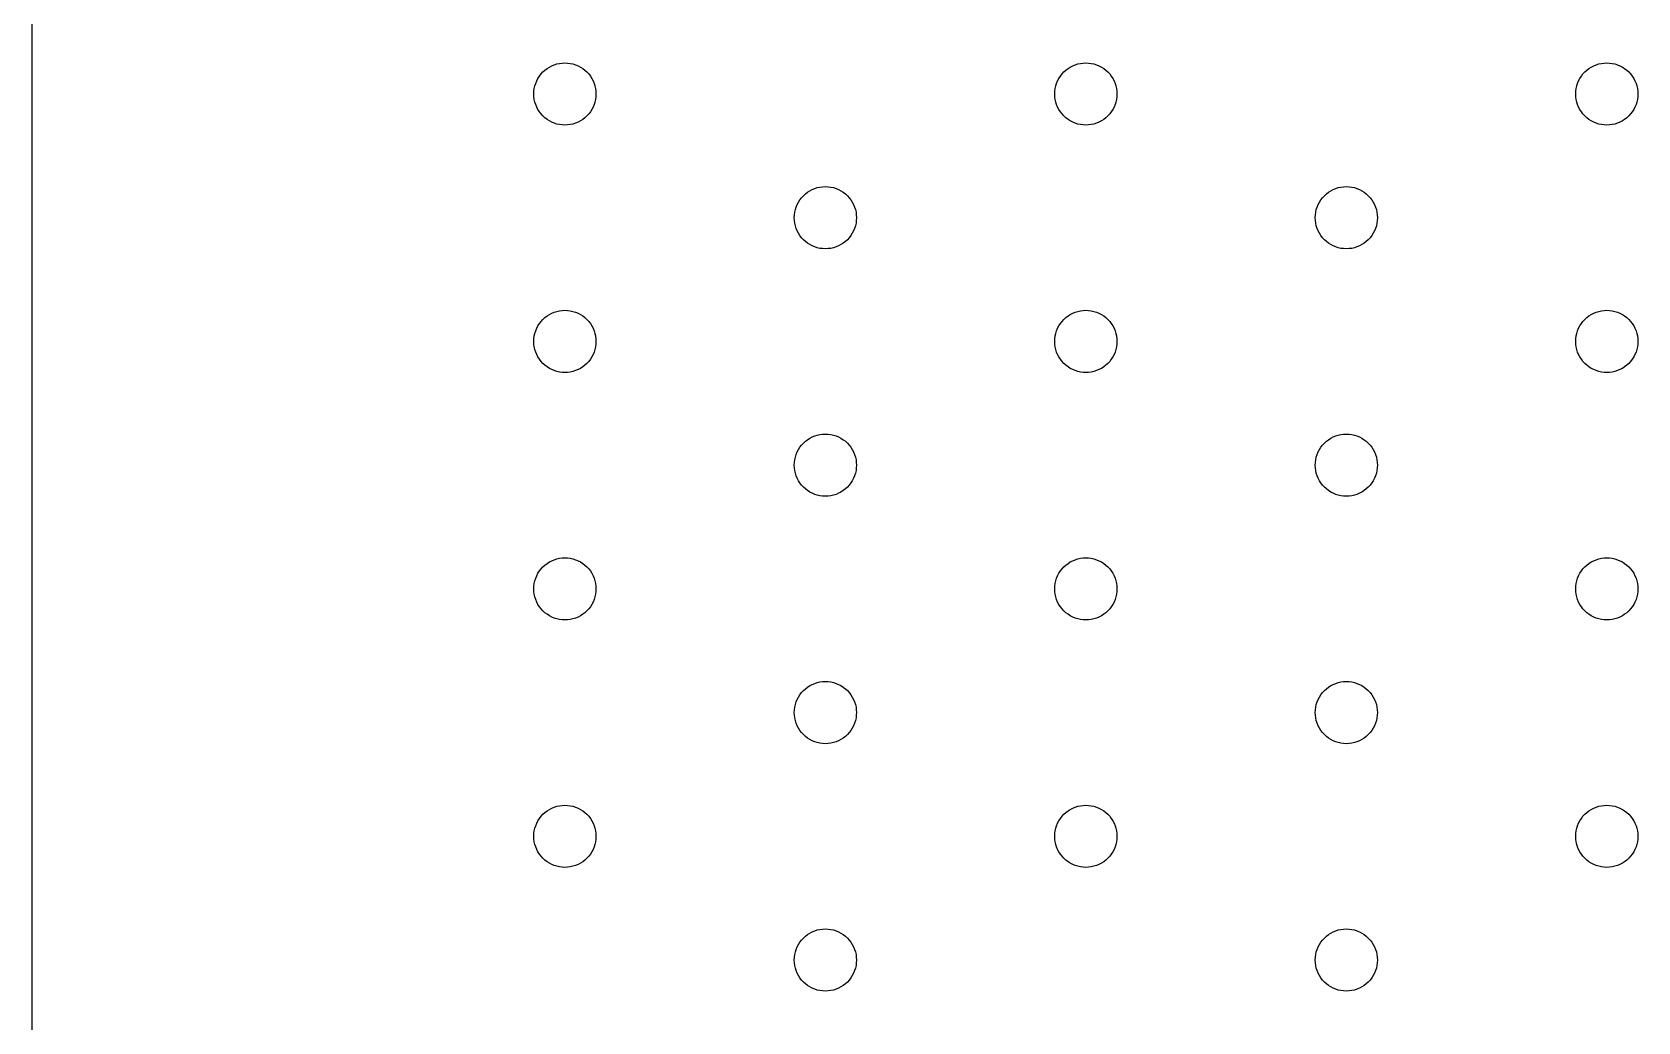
# Model space of a CAD drawing. Header units: millimetres. Extents: x 42 to 3058, y 353 to 2599.
# Drawn here: x 2550 to 2767, y 659.2 to 793 of the extents above; entities that cross this region are included whole.
import ezdxf

# ---------------------------------------------------------------- set-up
doc = ezdxf.new("R2010")
doc.units = ezdxf.units.MM
doc.layers.add('DRAWING', color=7, linetype='Continuous')

msp = doc.modelspace()

# ---------------------------------------------------------------- linework, layer by layer
at = {"layer": 'DRAWING', "linetype": 'CONTINUOUS', "true_color": 0x111111}
msp.add_line((2550, 500), (2550, 1930), dxfattribs=at)
for points in [[(2626.2, 784.6), (2626.18, 784.23), (2626.14, 783.87), (2626.06, 783.51), (2625.95, 783.16), (2625.81, 782.82), (2625.64, 782.5), (2625.44, 782.19), (2625.22, 781.9), (2624.97, 781.63), (2624.7, 781.38), (2624.41, 781.16), (2624.1, 780.96), (2623.77, 780.79), (2623.44, 780.65), (2623.09, 780.54), (2622.73, 780.46), (2622.37, 780.41), (2622, 780.4), (2621.63, 780.41), (2621.27, 780.46), (2620.91, 780.54), (2620.56, 780.65), (2620.23, 780.79), (2619.9, 780.96), (2619.59, 781.16), (2619.3, 781.38), (2619.03, 781.63), (2618.78, 781.9), (2618.56, 782.19), (2618.36, 782.5), (2618.19, 782.82), (2618.05, 783.16), (2617.94, 783.51), (2617.86, 783.87), (2617.82, 784.23), (2617.8, 784.6), (2617.82, 784.96), (2617.86, 785.33), (2617.94, 785.68), (2618.05, 786.03), (2618.19, 786.37), (2618.36, 786.7), (2618.56, 787), (2618.78, 787.3), (2619.03, 787.57), (2619.3, 787.81), (2619.59, 788.04), (2619.9, 788.23), (2620.23, 788.4), (2620.56, 788.54), (2620.91, 788.65), (2621.27, 788.73), (2621.63, 788.78), (2622, 788.8), (2622.37, 788.78), (2622.73, 788.73), (2623.09, 788.65), (2623.44, 788.54), (2623.77, 788.4), (2624.1, 788.23), (2624.41, 788.04), (2624.7, 787.81), (2624.97, 787.57), (2625.22, 787.3), (2625.44, 787), (2625.64, 786.7), (2625.81, 786.37), (2625.95, 786.03), (2626.06, 785.68), (2626.14, 785.33), (2626.18, 784.96), (2626.2, 784.6)], [(2696.6, 784.6), (2696.58, 784.23), (2696.54, 783.87), (2696.46, 783.51), (2696.35, 783.16), (2696.21, 782.82), (2696.04, 782.5), (2695.84, 782.19), (2695.62, 781.9), (2695.37, 781.63), (2695.1, 781.38), (2694.81, 781.16), (2694.5, 780.96), (2694.17, 780.79), (2693.84, 780.65), (2693.49, 780.54), (2693.13, 780.46), (2692.77, 780.41), (2692.4, 780.4), (2692.03, 780.41), (2691.67, 780.46), (2691.31, 780.54), (2690.96, 780.65), (2690.63, 780.79), (2690.3, 780.96), (2689.99, 781.16), (2689.7, 781.38), (2689.43, 781.63), (2689.18, 781.9), (2688.96, 782.19), (2688.76, 782.5), (2688.59, 782.82), (2688.45, 783.16), (2688.34, 783.51), (2688.26, 783.87), (2688.22, 784.23), (2688.2, 784.6), (2688.22, 784.96), (2688.26, 785.33), (2688.34, 785.68), (2688.45, 786.03), (2688.59, 786.37), (2688.76, 786.7), (2688.96, 787), (2689.18, 787.3), (2689.43, 787.57), (2689.7, 787.81), (2689.99, 788.04), (2690.3, 788.23), (2690.63, 788.4), (2690.96, 788.54), (2691.31, 788.65), (2691.67, 788.73), (2692.03, 788.78), (2692.4, 788.8), (2692.77, 788.78), (2693.13, 788.73), (2693.49, 788.65), (2693.84, 788.54), (2694.17, 788.4), (2694.5, 788.23), (2694.81, 788.04), (2695.1, 787.81), (2695.37, 787.57), (2695.62, 787.3), (2695.84, 787), (2696.04, 786.7), (2696.21, 786.37), (2696.35, 786.03), (2696.46, 785.68), (2696.54, 785.33), (2696.58, 784.96), (2696.6, 784.6)], [(2767, 784.6), (2766.98, 784.23), (2766.94, 783.87), (2766.86, 783.51), (2766.75, 783.16), (2766.61, 782.82), (2766.44, 782.5), (2766.24, 782.19), (2766.02, 781.9), (2765.77, 781.63), (2765.5, 781.38), (2765.21, 781.16), (2764.9, 780.96), (2764.57, 780.79), (2764.24, 780.65), (2763.89, 780.54), (2763.53, 780.46), (2763.17, 780.41), (2762.8, 780.4), (2762.43, 780.41), (2762.07, 780.46), (2761.71, 780.54), (2761.36, 780.65), (2761.03, 780.79), (2760.7, 780.96), (2760.39, 781.16), (2760.1, 781.38), (2759.83, 781.63), (2759.58, 781.9), (2759.36, 782.19), (2759.16, 782.5), (2758.99, 782.82), (2758.85, 783.16), (2758.74, 783.51), (2758.66, 783.87), (2758.62, 784.23), (2758.6, 784.6), (2758.62, 784.96), (2758.66, 785.33), (2758.74, 785.68), (2758.85, 786.03), (2758.99, 786.37), (2759.16, 786.7), (2759.36, 787), (2759.58, 787.3), (2759.83, 787.57), (2760.1, 787.81), (2760.39, 788.04), (2760.7, 788.23), (2761.03, 788.4), (2761.36, 788.54), (2761.71, 788.65), (2762.07, 788.73), (2762.43, 788.78), (2762.8, 788.8), (2763.17, 788.78), (2763.53, 788.73), (2763.89, 788.65), (2764.24, 788.54), (2764.57, 788.4), (2764.9, 788.23), (2765.21, 788.04), (2765.5, 787.81), (2765.77, 787.57), (2766.02, 787.3), (2766.24, 787), (2766.44, 786.7), (2766.61, 786.37), (2766.75, 786.03), (2766.86, 785.68), (2766.94, 785.33), (2766.98, 784.96), (2767, 784.6)], [(2661.4, 767.88), (2661.38, 767.51), (2661.34, 767.15), (2661.26, 766.79), (2661.15, 766.44), (2661.01, 766.11), (2660.84, 765.78), (2660.64, 765.47), (2660.42, 765.18), (2660.17, 764.91), (2659.9, 764.66), (2659.61, 764.44), (2659.3, 764.24), (2658.97, 764.07), (2658.64, 763.93), (2658.29, 763.82), (2657.93, 763.74), (2657.57, 763.7), (2657.2, 763.68), (2656.83, 763.7), (2656.47, 763.74), (2656.11, 763.82), (2655.76, 763.93), (2655.43, 764.07), (2655.1, 764.24), (2654.79, 764.44), (2654.5, 764.66), (2654.23, 764.91), (2653.98, 765.18), (2653.76, 765.47), (2653.56, 765.78), (2653.39, 766.11), (2653.25, 766.44), (2653.14, 766.79), (2653.06, 767.15), (2653.02, 767.51), (2653, 767.88), (2653.02, 768.25), (2653.06, 768.61), (2653.14, 768.97), (2653.25, 769.32), (2653.39, 769.66), (2653.56, 769.98), (2653.76, 770.29), (2653.98, 770.58), (2654.23, 770.85), (2654.5, 771.1), (2654.79, 771.32), (2655.1, 771.52), (2655.43, 771.69), (2655.76, 771.83), (2656.11, 771.94), (2656.47, 772.02), (2656.83, 772.06), (2657.2, 772.08), (2657.57, 772.06), (2657.93, 772.02), (2658.29, 771.94), (2658.64, 771.83), (2658.97, 771.69), (2659.3, 771.52), (2659.61, 771.32), (2659.9, 771.1), (2660.17, 770.85), (2660.42, 770.58), (2660.64, 770.29), (2660.84, 769.98), (2661.01, 769.66), (2661.15, 769.32), (2661.26, 768.97), (2661.34, 768.61), (2661.38, 768.25), (2661.4, 767.88)], [(2731.8, 767.88), (2731.78, 767.51), (2731.74, 767.15), (2731.66, 766.79), (2731.55, 766.44), (2731.41, 766.11), (2731.24, 765.78), (2731.04, 765.47), (2730.82, 765.18), (2730.57, 764.91), (2730.3, 764.66), (2730.01, 764.44), (2729.7, 764.24), (2729.37, 764.07), (2729.04, 763.93), (2728.69, 763.82), (2728.33, 763.74), (2727.97, 763.7), (2727.6, 763.68), (2727.23, 763.7), (2726.87, 763.74), (2726.51, 763.82), (2726.16, 763.93), (2725.83, 764.07), (2725.5, 764.24), (2725.19, 764.44), (2724.9, 764.66), (2724.63, 764.91), (2724.38, 765.18), (2724.16, 765.47), (2723.96, 765.78), (2723.79, 766.11), (2723.65, 766.44), (2723.54, 766.79), (2723.46, 767.15), (2723.42, 767.51), (2723.4, 767.88), (2723.42, 768.25), (2723.46, 768.61), (2723.54, 768.97), (2723.65, 769.32), (2723.79, 769.66), (2723.96, 769.98), (2724.16, 770.29), (2724.38, 770.58), (2724.63, 770.85), (2724.9, 771.1), (2725.19, 771.32), (2725.5, 771.52), (2725.83, 771.69), (2726.16, 771.83), (2726.51, 771.94), (2726.87, 772.02), (2727.23, 772.06), (2727.6, 772.08), (2727.97, 772.06), (2728.33, 772.02), (2728.69, 771.94), (2729.04, 771.83), (2729.37, 771.69), (2729.7, 771.52), (2730.01, 771.32), (2730.3, 771.1), (2730.57, 770.85), (2730.82, 770.58), (2731.04, 770.29), (2731.24, 769.98), (2731.41, 769.66), (2731.55, 769.32), (2731.66, 768.97), (2731.74, 768.61), (2731.78, 768.25), (2731.8, 767.88)], [(2626.2, 751.17), (2626.18, 750.8), (2626.14, 750.44), (2626.06, 750.08), (2625.95, 749.73), (2625.81, 749.39), (2625.64, 749.07), (2625.44, 748.76), (2625.22, 748.47), (2624.97, 748.2), (2624.7, 747.95), (2624.41, 747.73), (2624.1, 747.53), (2623.77, 747.36), (2623.44, 747.22), (2623.09, 747.11), (2622.73, 747.03), (2622.37, 746.98), (2622, 746.97), (2621.63, 746.98), (2621.27, 747.03), (2620.91, 747.11), (2620.56, 747.22), (2620.23, 747.36), (2619.9, 747.53), (2619.59, 747.73), (2619.3, 747.95), (2619.03, 748.2), (2618.78, 748.47), (2618.56, 748.76), (2618.36, 749.07), (2618.19, 749.39), (2618.05, 749.73), (2617.94, 750.08), (2617.86, 750.44), (2617.82, 750.8), (2617.8, 751.17), (2617.82, 751.53), (2617.86, 751.9), (2617.94, 752.25), (2618.05, 752.6), (2618.19, 752.94), (2618.36, 753.27), (2618.56, 753.58), (2618.78, 753.87), (2619.03, 754.14), (2619.3, 754.38), (2619.59, 754.61), (2619.9, 754.8), (2620.23, 754.97), (2620.56, 755.11), (2620.91, 755.22), (2621.27, 755.3), (2621.63, 755.35), (2622, 755.37), (2622.37, 755.35), (2622.73, 755.3), (2623.09, 755.22), (2623.44, 755.11), (2623.77, 754.97), (2624.1, 754.8), (2624.41, 754.61), (2624.7, 754.38), (2624.97, 754.14), (2625.22, 753.87), (2625.44, 753.58), (2625.64, 753.27), (2625.81, 752.94), (2625.95, 752.6), (2626.06, 752.25), (2626.14, 751.9), (2626.18, 751.53), (2626.2, 751.17)], [(2696.6, 751.17), (2696.58, 750.8), (2696.54, 750.44), (2696.46, 750.08), (2696.35, 749.73), (2696.21, 749.39), (2696.04, 749.07), (2695.84, 748.76), (2695.62, 748.47), (2695.37, 748.2), (2695.1, 747.95), (2694.81, 747.73), (2694.5, 747.53), (2694.17, 747.36), (2693.84, 747.22), (2693.49, 747.11), (2693.13, 747.03), (2692.77, 746.98), (2692.4, 746.97), (2692.03, 746.98), (2691.67, 747.03), (2691.31, 747.11), (2690.96, 747.22), (2690.63, 747.36), (2690.3, 747.53), (2689.99, 747.73), (2689.7, 747.95), (2689.43, 748.2), (2689.18, 748.47), (2688.96, 748.76), (2688.76, 749.07), (2688.59, 749.39), (2688.45, 749.73), (2688.34, 750.08), (2688.26, 750.44), (2688.22, 750.8), (2688.2, 751.17), (2688.22, 751.53), (2688.26, 751.9), (2688.34, 752.25), (2688.45, 752.6), (2688.59, 752.94), (2688.76, 753.27), (2688.96, 753.58), (2689.18, 753.87), (2689.43, 754.14), (2689.7, 754.38), (2689.99, 754.61), (2690.3, 754.8), (2690.63, 754.97), (2690.96, 755.11), (2691.31, 755.22), (2691.67, 755.3), (2692.03, 755.35), (2692.4, 755.37), (2692.77, 755.35), (2693.13, 755.3), (2693.49, 755.22), (2693.84, 755.11), (2694.17, 754.97), (2694.5, 754.8), (2694.81, 754.61), (2695.1, 754.38), (2695.37, 754.14), (2695.62, 753.87), (2695.84, 753.58), (2696.04, 753.27), (2696.21, 752.94), (2696.35, 752.6), (2696.46, 752.25), (2696.54, 751.9), (2696.58, 751.53), (2696.6, 751.17)], [(2767, 751.17), (2766.98, 750.8), (2766.94, 750.44), (2766.86, 750.08), (2766.75, 749.73), (2766.61, 749.39), (2766.44, 749.07), (2766.24, 748.76), (2766.02, 748.47), (2765.77, 748.2), (2765.5, 747.95), (2765.21, 747.73), (2764.9, 747.53), (2764.57, 747.36), (2764.24, 747.22), (2763.89, 747.11), (2763.53, 747.03), (2763.17, 746.98), (2762.8, 746.97), (2762.43, 746.98), (2762.07, 747.03), (2761.71, 747.11), (2761.36, 747.22), (2761.03, 747.36), (2760.7, 747.53), (2760.39, 747.73), (2760.1, 747.95), (2759.83, 748.2), (2759.58, 748.47), (2759.36, 748.76), (2759.16, 749.07), (2758.99, 749.39), (2758.85, 749.73), (2758.74, 750.08), (2758.66, 750.44), (2758.62, 750.8), (2758.6, 751.17), (2758.62, 751.53), (2758.66, 751.9), (2758.74, 752.25), (2758.85, 752.6), (2758.99, 752.94), (2759.16, 753.27), (2759.36, 753.58), (2759.58, 753.87), (2759.83, 754.14), (2760.1, 754.38), (2760.39, 754.61), (2760.7, 754.8), (2761.03, 754.97), (2761.36, 755.11), (2761.71, 755.22), (2762.07, 755.3), (2762.43, 755.35), (2762.8, 755.37), (2763.17, 755.35), (2763.53, 755.3), (2763.89, 755.22), (2764.24, 755.11), (2764.57, 754.97), (2764.9, 754.8), (2765.21, 754.61), (2765.5, 754.38), (2765.77, 754.14), (2766.02, 753.87), (2766.24, 753.58), (2766.44, 753.27), (2766.61, 752.94), (2766.75, 752.6), (2766.86, 752.25), (2766.94, 751.9), (2766.98, 751.53), (2767, 751.17)], [(2661.4, 734.45), (2661.38, 734.09), (2661.34, 733.72), (2661.26, 733.36), (2661.15, 733.02), (2661.01, 732.68), (2660.84, 732.35), (2660.64, 732.04), (2660.42, 731.75), (2660.17, 731.48), (2659.9, 731.23), (2659.61, 731.01), (2659.3, 730.81), (2658.97, 730.65), (2658.64, 730.5), (2658.29, 730.39), (2657.93, 730.32), (2657.57, 730.27), (2657.2, 730.25), (2656.83, 730.27), (2656.47, 730.32), (2656.11, 730.39), (2655.76, 730.5), (2655.43, 730.65), (2655.1, 730.81), (2654.79, 731.01), (2654.5, 731.23), (2654.23, 731.48), (2653.98, 731.75), (2653.76, 732.04), (2653.56, 732.35), (2653.39, 732.68), (2653.25, 733.02), (2653.14, 733.36), (2653.06, 733.72), (2653.02, 734.09), (2653, 734.45), (2653.02, 734.82), (2653.06, 735.18), (2653.14, 735.54), (2653.25, 735.89), (2653.39, 736.23), (2653.56, 736.55), (2653.76, 736.86), (2653.98, 737.15), (2654.23, 737.42), (2654.5, 737.67), (2654.79, 737.89), (2655.1, 738.09), (2655.43, 738.26), (2655.76, 738.4), (2656.11, 738.51), (2656.47, 738.59), (2656.83, 738.64), (2657.2, 738.65), (2657.57, 738.64), (2657.93, 738.59), (2658.29, 738.51), (2658.64, 738.4), (2658.97, 738.26), (2659.3, 738.09), (2659.61, 737.89), (2659.9, 737.67), (2660.17, 737.42), (2660.42, 737.15), (2660.64, 736.86), (2660.84, 736.55), (2661.01, 736.23), (2661.15, 735.89), (2661.26, 735.54), (2661.34, 735.18), (2661.38, 734.82), (2661.4, 734.45)], [(2731.8, 734.45), (2731.78, 734.09), (2731.74, 733.72), (2731.66, 733.36), (2731.55, 733.02), (2731.41, 732.68), (2731.24, 732.35), (2731.04, 732.04), (2730.82, 731.75), (2730.57, 731.48), (2730.3, 731.23), (2730.01, 731.01), (2729.7, 730.81), (2729.37, 730.65), (2729.04, 730.5), (2728.69, 730.39), (2728.33, 730.32), (2727.97, 730.27), (2727.6, 730.25), (2727.23, 730.27), (2726.87, 730.32), (2726.51, 730.39), (2726.16, 730.5), (2725.83, 730.65), (2725.5, 730.81), (2725.19, 731.01), (2724.9, 731.23), (2724.63, 731.48), (2724.38, 731.75), (2724.16, 732.04), (2723.96, 732.35), (2723.79, 732.68), (2723.65, 733.02), (2723.54, 733.36), (2723.46, 733.72), (2723.42, 734.09), (2723.4, 734.45), (2723.42, 734.82), (2723.46, 735.18), (2723.54, 735.54), (2723.65, 735.89), (2723.79, 736.23), (2723.96, 736.55), (2724.16, 736.86), (2724.38, 737.15), (2724.63, 737.42), (2724.9, 737.67), (2725.19, 737.89), (2725.5, 738.09), (2725.83, 738.26), (2726.16, 738.4), (2726.51, 738.51), (2726.87, 738.59), (2727.23, 738.64), (2727.6, 738.65), (2727.97, 738.64), (2728.33, 738.59), (2728.69, 738.51), (2729.04, 738.4), (2729.37, 738.26), (2729.7, 738.09), (2730.01, 737.89), (2730.3, 737.67), (2730.57, 737.42), (2730.82, 737.15), (2731.04, 736.86), (2731.24, 736.55), (2731.41, 736.23), (2731.55, 735.89), (2731.66, 735.54), (2731.74, 735.18), (2731.78, 734.82), (2731.8, 734.45)], [(2626.2, 717.74), (2626.18, 717.37), (2626.14, 717.01), (2626.06, 716.65), (2625.95, 716.3), (2625.81, 715.96), (2625.64, 715.64), (2625.44, 715.33), (2625.22, 715.04), (2624.97, 714.77), (2624.7, 714.52), (2624.41, 714.3), (2624.1, 714.1), (2623.77, 713.93), (2623.44, 713.79), (2623.09, 713.68), (2622.73, 713.6), (2622.37, 713.55), (2622, 713.54), (2621.63, 713.55), (2621.27, 713.6), (2620.91, 713.68), (2620.56, 713.79), (2620.23, 713.93), (2619.9, 714.1), (2619.59, 714.3), (2619.3, 714.52), (2619.03, 714.77), (2618.78, 715.04), (2618.56, 715.33), (2618.36, 715.64), (2618.19, 715.96), (2618.05, 716.3), (2617.94, 716.65), (2617.86, 717.01), (2617.82, 717.37), (2617.8, 717.74), (2617.82, 718.1), (2617.86, 718.47), (2617.94, 718.82), (2618.05, 719.17), (2618.19, 719.51), (2618.36, 719.84), (2618.56, 720.15), (2618.78, 720.44), (2619.03, 720.71), (2619.3, 720.95), (2619.59, 721.18), (2619.9, 721.37), (2620.23, 721.54), (2620.56, 721.68), (2620.91, 721.79), (2621.27, 721.87), (2621.63, 721.92), (2622, 721.94), (2622.37, 721.92), (2622.73, 721.87), (2623.09, 721.79), (2623.44, 721.68), (2623.77, 721.54), (2624.1, 721.37), (2624.41, 721.18), (2624.7, 720.95), (2624.97, 720.71), (2625.22, 720.44), (2625.44, 720.15), (2625.64, 719.84), (2625.81, 719.51), (2625.95, 719.17), (2626.06, 718.82), (2626.14, 718.47), (2626.18, 718.1), (2626.2, 717.74)], [(2696.6, 717.74), (2696.58, 717.37), (2696.54, 717.01), (2696.46, 716.65), (2696.35, 716.3), (2696.21, 715.96), (2696.04, 715.64), (2695.84, 715.33), (2695.62, 715.04), (2695.37, 714.77), (2695.1, 714.52), (2694.81, 714.3), (2694.5, 714.1), (2694.17, 713.93), (2693.84, 713.79), (2693.49, 713.68), (2693.13, 713.6), (2692.77, 713.55), (2692.4, 713.54), (2692.03, 713.55), (2691.67, 713.6), (2691.31, 713.68), (2690.96, 713.79), (2690.63, 713.93), (2690.3, 714.1), (2689.99, 714.3), (2689.7, 714.52), (2689.43, 714.77), (2689.18, 715.04), (2688.96, 715.33), (2688.76, 715.64), (2688.59, 715.96), (2688.45, 716.3), (2688.34, 716.65), (2688.26, 717.01), (2688.22, 717.37), (2688.2, 717.74), (2688.22, 718.1), (2688.26, 718.47), (2688.34, 718.82), (2688.45, 719.17), (2688.59, 719.51), (2688.76, 719.84), (2688.96, 720.15), (2689.18, 720.44), (2689.43, 720.71), (2689.7, 720.95), (2689.99, 721.18), (2690.3, 721.37), (2690.63, 721.54), (2690.96, 721.68), (2691.31, 721.79), (2691.67, 721.87), (2692.03, 721.92), (2692.4, 721.94), (2692.77, 721.92), (2693.13, 721.87), (2693.49, 721.79), (2693.84, 721.68), (2694.17, 721.54), (2694.5, 721.37), (2694.81, 721.18), (2695.1, 720.95), (2695.37, 720.71), (2695.62, 720.44), (2695.84, 720.15), (2696.04, 719.84), (2696.21, 719.51), (2696.35, 719.17), (2696.46, 718.82), (2696.54, 718.47), (2696.58, 718.1), (2696.6, 717.74)], [(2767, 717.74), (2766.98, 717.37), (2766.94, 717.01), (2766.86, 716.65), (2766.75, 716.3), (2766.61, 715.96), (2766.44, 715.64), (2766.24, 715.33), (2766.02, 715.04), (2765.77, 714.77), (2765.5, 714.52), (2765.21, 714.3), (2764.9, 714.1), (2764.57, 713.93), (2764.24, 713.79), (2763.89, 713.68), (2763.53, 713.6), (2763.17, 713.55), (2762.8, 713.54), (2762.43, 713.55), (2762.07, 713.6), (2761.71, 713.68), (2761.36, 713.79), (2761.03, 713.93), (2760.7, 714.1), (2760.39, 714.3), (2760.1, 714.52), (2759.83, 714.77), (2759.58, 715.04), (2759.36, 715.33), (2759.16, 715.64), (2758.99, 715.96), (2758.85, 716.3), (2758.74, 716.65), (2758.66, 717.01), (2758.62, 717.37), (2758.6, 717.74), (2758.62, 718.1), (2758.66, 718.47), (2758.74, 718.82), (2758.85, 719.17), (2758.99, 719.51), (2759.16, 719.84), (2759.36, 720.15), (2759.58, 720.44), (2759.83, 720.71), (2760.1, 720.95), (2760.39, 721.18), (2760.7, 721.37), (2761.03, 721.54), (2761.36, 721.68), (2761.71, 721.79), (2762.07, 721.87), (2762.43, 721.92), (2762.8, 721.94), (2763.17, 721.92), (2763.53, 721.87), (2763.89, 721.79), (2764.24, 721.68), (2764.57, 721.54), (2764.9, 721.37), (2765.21, 721.18), (2765.5, 720.95), (2765.77, 720.71), (2766.02, 720.44), (2766.24, 720.15), (2766.44, 719.84), (2766.61, 719.51), (2766.75, 719.17), (2766.86, 718.82), (2766.94, 718.47), (2766.98, 718.1), (2767, 717.74)], [(2661.4, 701.02), (2661.38, 700.66), (2661.34, 700.29), (2661.26, 699.93), (2661.15, 699.59), (2661.01, 699.25), (2660.84, 698.92), (2660.64, 698.61), (2660.42, 698.32), (2660.17, 698.05), (2659.9, 697.8), (2659.61, 697.58), (2659.3, 697.38), (2658.97, 697.22), (2658.64, 697.08), (2658.29, 696.97), (2657.93, 696.89), (2657.57, 696.84), (2657.2, 696.82), (2656.83, 696.84), (2656.47, 696.89), (2656.11, 696.97), (2655.76, 697.08), (2655.43, 697.22), (2655.1, 697.38), (2654.79, 697.58), (2654.5, 697.8), (2654.23, 698.05), (2653.98, 698.32), (2653.76, 698.61), (2653.56, 698.92), (2653.39, 699.25), (2653.25, 699.59), (2653.14, 699.93), (2653.06, 700.29), (2653.02, 700.66), (2653, 701.02), (2653.02, 701.39), (2653.06, 701.75), (2653.14, 702.11), (2653.25, 702.46), (2653.39, 702.8), (2653.56, 703.12), (2653.76, 703.43), (2653.98, 703.72), (2654.23, 703.99), (2654.5, 704.24), (2654.79, 704.46), (2655.1, 704.66), (2655.43, 704.83), (2655.76, 704.97), (2656.11, 705.08), (2656.47, 705.16), (2656.83, 705.21), (2657.2, 705.22), (2657.57, 705.21), (2657.93, 705.16), (2658.29, 705.08), (2658.64, 704.97), (2658.97, 704.83), (2659.3, 704.66), (2659.61, 704.46), (2659.9, 704.24), (2660.17, 703.99), (2660.42, 703.72), (2660.64, 703.43), (2660.84, 703.12), (2661.01, 702.8), (2661.15, 702.46), (2661.26, 702.11), (2661.34, 701.75), (2661.38, 701.39), (2661.4, 701.02)], [(2731.8, 701.02), (2731.78, 700.66), (2731.74, 700.29), (2731.66, 699.93), (2731.55, 699.59), (2731.41, 699.25), (2731.24, 698.92), (2731.04, 698.61), (2730.82, 698.32), (2730.57, 698.05), (2730.3, 697.8), (2730.01, 697.58), (2729.7, 697.38), (2729.37, 697.22), (2729.04, 697.08), (2728.69, 696.97), (2728.33, 696.89), (2727.97, 696.84), (2727.6, 696.82), (2727.23, 696.84), (2726.87, 696.89), (2726.51, 696.97), (2726.16, 697.08), (2725.83, 697.22), (2725.5, 697.38), (2725.19, 697.58), (2724.9, 697.8), (2724.63, 698.05), (2724.38, 698.32), (2724.16, 698.61), (2723.96, 698.92), (2723.79, 699.25), (2723.65, 699.59), (2723.54, 699.93), (2723.46, 700.29), (2723.42, 700.66), (2723.4, 701.02), (2723.42, 701.39), (2723.46, 701.75), (2723.54, 702.11), (2723.65, 702.46), (2723.79, 702.8), (2723.96, 703.12), (2724.16, 703.43), (2724.38, 703.72), (2724.63, 703.99), (2724.9, 704.24), (2725.19, 704.46), (2725.5, 704.66), (2725.83, 704.83), (2726.16, 704.97), (2726.51, 705.08), (2726.87, 705.16), (2727.23, 705.21), (2727.6, 705.22), (2727.97, 705.21), (2728.33, 705.16), (2728.69, 705.08), (2729.04, 704.97), (2729.37, 704.83), (2729.7, 704.66), (2730.01, 704.46), (2730.3, 704.24), (2730.57, 703.99), (2730.82, 703.72), (2731.04, 703.43), (2731.24, 703.12), (2731.41, 702.8), (2731.55, 702.46), (2731.66, 702.11), (2731.74, 701.75), (2731.78, 701.39), (2731.8, 701.02)], [(2626.2, 684.31), (2626.18, 683.94), (2626.14, 683.58), (2626.06, 683.22), (2625.95, 682.87), (2625.81, 682.53), (2625.64, 682.21), (2625.44, 681.9), (2625.22, 681.61), (2624.97, 681.34), (2624.7, 681.09), (2624.41, 680.87), (2624.1, 680.67), (2623.77, 680.5), (2623.44, 680.36), (2623.09, 680.25), (2622.73, 680.17), (2622.37, 680.12), (2622, 680.11), (2621.63, 680.12), (2621.27, 680.17), (2620.91, 680.25), (2620.56, 680.36), (2620.23, 680.5), (2619.9, 680.67), (2619.59, 680.87), (2619.3, 681.09), (2619.03, 681.34), (2618.78, 681.61), (2618.56, 681.9), (2618.36, 682.21), (2618.19, 682.53), (2618.05, 682.87), (2617.94, 683.22), (2617.86, 683.58), (2617.82, 683.94), (2617.8, 684.31), (2617.82, 684.67), (2617.86, 685.04), (2617.94, 685.39), (2618.05, 685.74), (2618.19, 686.08), (2618.36, 686.41), (2618.56, 686.72), (2618.78, 687.01), (2619.03, 687.28), (2619.3, 687.52), (2619.59, 687.75), (2619.9, 687.94), (2620.23, 688.11), (2620.56, 688.25), (2620.91, 688.36), (2621.27, 688.44), (2621.63, 688.49), (2622, 688.51), (2622.37, 688.49), (2622.73, 688.44), (2623.09, 688.36), (2623.44, 688.25), (2623.77, 688.11), (2624.1, 687.94), (2624.41, 687.75), (2624.7, 687.52), (2624.97, 687.28), (2625.22, 687.01), (2625.44, 686.72), (2625.64, 686.41), (2625.81, 686.08), (2625.95, 685.74), (2626.06, 685.39), (2626.14, 685.04), (2626.18, 684.67), (2626.2, 684.31)], [(2696.6, 684.31), (2696.58, 683.94), (2696.54, 683.58), (2696.46, 683.22), (2696.35, 682.87), (2696.21, 682.53), (2696.04, 682.21), (2695.84, 681.9), (2695.62, 681.61), (2695.37, 681.34), (2695.1, 681.09), (2694.81, 680.87), (2694.5, 680.67), (2694.17, 680.5), (2693.84, 680.36), (2693.49, 680.25), (2693.13, 680.17), (2692.77, 680.12), (2692.4, 680.11), (2692.03, 680.12), (2691.67, 680.17), (2691.31, 680.25), (2690.96, 680.36), (2690.63, 680.5), (2690.3, 680.67), (2689.99, 680.87), (2689.7, 681.09), (2689.43, 681.34), (2689.18, 681.61), (2688.96, 681.9), (2688.76, 682.21), (2688.59, 682.53), (2688.45, 682.87), (2688.34, 683.22), (2688.26, 683.58), (2688.22, 683.94), (2688.2, 684.31), (2688.22, 684.67), (2688.26, 685.04), (2688.34, 685.39), (2688.45, 685.74), (2688.59, 686.08), (2688.76, 686.41), (2688.96, 686.72), (2689.18, 687.01), (2689.43, 687.28), (2689.7, 687.52), (2689.99, 687.75), (2690.3, 687.94), (2690.63, 688.11), (2690.96, 688.25), (2691.31, 688.36), (2691.67, 688.44), (2692.03, 688.49), (2692.4, 688.51), (2692.77, 688.49), (2693.13, 688.44), (2693.49, 688.36), (2693.84, 688.25), (2694.17, 688.11), (2694.5, 687.94), (2694.81, 687.75), (2695.1, 687.52), (2695.37, 687.28), (2695.62, 687.01), (2695.84, 686.72), (2696.04, 686.41), (2696.21, 686.08), (2696.35, 685.74), (2696.46, 685.39), (2696.54, 685.04), (2696.58, 684.67), (2696.6, 684.31)], [(2767, 684.31), (2766.98, 683.94), (2766.94, 683.58), (2766.86, 683.22), (2766.75, 682.87), (2766.61, 682.53), (2766.44, 682.21), (2766.24, 681.9), (2766.02, 681.61), (2765.77, 681.34), (2765.5, 681.09), (2765.21, 680.87), (2764.9, 680.67), (2764.57, 680.5), (2764.24, 680.36), (2763.89, 680.25), (2763.53, 680.17), (2763.17, 680.12), (2762.8, 680.11), (2762.43, 680.12), (2762.07, 680.17), (2761.71, 680.25), (2761.36, 680.36), (2761.03, 680.5), (2760.7, 680.67), (2760.39, 680.87), (2760.1, 681.09), (2759.83, 681.34), (2759.58, 681.61), (2759.36, 681.9), (2759.16, 682.21), (2758.99, 682.53), (2758.85, 682.87), (2758.74, 683.22), (2758.66, 683.58), (2758.62, 683.94), (2758.6, 684.31), (2758.62, 684.67), (2758.66, 685.04), (2758.74, 685.39), (2758.85, 685.74), (2758.99, 686.08), (2759.16, 686.41), (2759.36, 686.72), (2759.58, 687.01), (2759.83, 687.28), (2760.1, 687.52), (2760.39, 687.75), (2760.7, 687.94), (2761.03, 688.11), (2761.36, 688.25), (2761.71, 688.36), (2762.07, 688.44), (2762.43, 688.49), (2762.8, 688.51), (2763.17, 688.49), (2763.53, 688.44), (2763.89, 688.36), (2764.24, 688.25), (2764.57, 688.11), (2764.9, 687.94), (2765.21, 687.75), (2765.5, 687.52), (2765.77, 687.28), (2766.02, 687.01), (2766.24, 686.72), (2766.44, 686.41), (2766.61, 686.08), (2766.75, 685.74), (2766.86, 685.39), (2766.94, 685.04), (2766.98, 684.67), (2767, 684.31)], [(2661.4, 667.59), (2661.38, 667.23), (2661.34, 666.86), (2661.26, 666.51), (2661.15, 666.16), (2661.01, 665.82), (2660.84, 665.49), (2660.64, 665.18), (2660.42, 664.89), (2660.17, 664.62), (2659.9, 664.38), (2659.61, 664.15), (2659.3, 663.96), (2658.97, 663.79), (2658.64, 663.65), (2658.29, 663.54), (2657.93, 663.46), (2657.57, 663.41), (2657.2, 663.39), (2656.83, 663.41), (2656.47, 663.46), (2656.11, 663.54), (2655.76, 663.65), (2655.43, 663.79), (2655.1, 663.96), (2654.79, 664.15), (2654.5, 664.38), (2654.23, 664.62), (2653.98, 664.89), (2653.76, 665.18), (2653.56, 665.49), (2653.39, 665.82), (2653.25, 666.16), (2653.14, 666.51), (2653.06, 666.86), (2653.02, 667.23), (2653, 667.59), (2653.02, 667.96), (2653.06, 668.32), (2653.14, 668.68), (2653.25, 669.03), (2653.39, 669.37), (2653.56, 669.69), (2653.76, 670), (2653.98, 670.29), (2654.23, 670.56), (2654.5, 670.81), (2654.79, 671.03), (2655.1, 671.23), (2655.43, 671.4), (2655.76, 671.54), (2656.11, 671.65), (2656.47, 671.73), (2656.83, 671.78), (2657.2, 671.79), (2657.57, 671.78), (2657.93, 671.73), (2658.29, 671.65), (2658.64, 671.54), (2658.97, 671.4), (2659.3, 671.23), (2659.61, 671.03), (2659.9, 670.81), (2660.17, 670.56), (2660.42, 670.29), (2660.64, 670), (2660.84, 669.69), (2661.01, 669.37), (2661.15, 669.03), (2661.26, 668.68), (2661.34, 668.32), (2661.38, 667.96), (2661.4, 667.59)], [(2731.8, 667.59), (2731.78, 667.23), (2731.74, 666.86), (2731.66, 666.51), (2731.55, 666.16), (2731.41, 665.82), (2731.24, 665.49), (2731.04, 665.18), (2730.82, 664.89), (2730.57, 664.62), (2730.3, 664.38), (2730.01, 664.15), (2729.7, 663.96), (2729.37, 663.79), (2729.04, 663.65), (2728.69, 663.54), (2728.33, 663.46), (2727.97, 663.41), (2727.6, 663.39), (2727.23, 663.41), (2726.87, 663.46), (2726.51, 663.54), (2726.16, 663.65), (2725.83, 663.79), (2725.5, 663.96), (2725.19, 664.15), (2724.9, 664.38), (2724.63, 664.62), (2724.38, 664.89), (2724.16, 665.18), (2723.96, 665.49), (2723.79, 665.82), (2723.65, 666.16), (2723.54, 666.51), (2723.46, 666.86), (2723.42, 667.23), (2723.4, 667.59), (2723.42, 667.96), (2723.46, 668.32), (2723.54, 668.68), (2723.65, 669.03), (2723.79, 669.37), (2723.96, 669.69), (2724.16, 670), (2724.38, 670.29), (2724.63, 670.56), (2724.9, 670.81), (2725.19, 671.03), (2725.5, 671.23), (2725.83, 671.4), (2726.16, 671.54), (2726.51, 671.65), (2726.87, 671.73), (2727.23, 671.78), (2727.6, 671.79), (2727.97, 671.78), (2728.33, 671.73), (2728.69, 671.65), (2729.04, 671.54), (2729.37, 671.4), (2729.7, 671.23), (2730.01, 671.03), (2730.3, 670.81), (2730.57, 670.56), (2730.82, 670.29), (2731.04, 670), (2731.24, 669.69), (2731.41, 669.37), (2731.55, 669.03), (2731.66, 668.68), (2731.74, 668.32), (2731.78, 667.96), (2731.8, 667.59)]]:
    msp.add_lwpolyline(points, close=True, dxfattribs=at)

doc.saveas('drawing.dxf')
